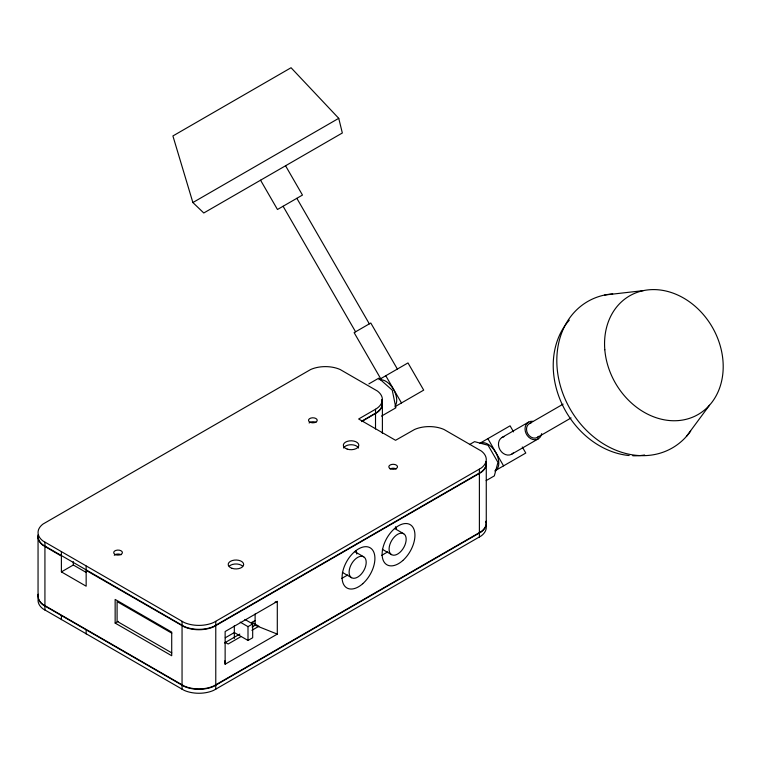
<?xml version="1.0" encoding="UTF-8"?>
<svg xmlns="http://www.w3.org/2000/svg" width="761" height="761" viewBox="0 0 761 761"><rect width="100%" height="100%" fill="white"/><g stroke="black" fill="none" stroke-linecap="round" stroke-linejoin="round"><path stroke-width="1.14" d="M686.374 436.5L709.499 405.233M375.515 409.256L377.389 408.02A24.181 13.964 0 0 0 377.389 391.021L340.129 369.504A24.181 13.964 0 0 0 310.678 369.504L43.044 524.025A24.181 13.964 0 0 0 43.044 541.023L184.191 622.508A24.181 13.964 0 0 0 213.632 622.508L481.275 467.996A24.181 13.964 0 0 0 481.275 450.997L444.005 429.48A24.181 13.964 0 0 0 414.564 429.48L395.558 440.296L358.65 418.997L375.515 409.256L375.515 413.204L361.627 421.223M375.515 413.204L377.389 411.967A24.181 13.964 0 0 0 381.565 399.848M361.627 421.613L377.389 412.357A24.181 13.964 0 0 0 381.565 400.248M38.259 534.65A24.181 13.964 0 0 0 43.044 544.971L184.191 626.455A24.181 13.964 0 0 0 213.632 626.455L481.275 471.934A24.181 13.964 0 0 0 486.06 461.613M38.259 535.04A24.181 13.964 0 0 0 43.044 545.361L61.394 556.101L61.394 571.892L86.155 586.189L86.155 570.408L184.191 626.855A24.181 13.964 0 0 0 213.632 626.855L481.275 472.334A24.181 13.964 0 0 0 486.06 462.013M38.259 594.227A24.181 13.964 0 0 0 43.044 604.548L184.191 686.032A24.181 13.964 0 0 0 213.632 686.032L481.275 531.52A24.181 13.964 0 0 0 486.06 521.199M38.259 594.617A24.181 13.964 0 0 0 43.044 604.938L184.191 686.432A24.181 13.964 0 0 0 213.632 686.432L481.275 531.91A24.181 13.964 0 0 0 486.06 521.589M38.259 598.565A24.181 13.964 0 0 0 43.044 608.886L184.191 690.379A24.181 13.964 0 0 0 213.632 690.379L481.275 535.858A24.181 13.964 0 0 0 486.06 525.537M192.875 202.54L338.74 118.326L291.054 67.739L172.909 135.953L192.875 202.54L203.777 212.985L342.336 132.985L338.74 118.326M368.866 383.886L378.75 378.179L392.248 390.146L395.863 407.82L381.508 416.105M378.911 379.71L407.991 362.921L423.696 390.127L394.864 406.774M61.394 571.892L73.313 565.004L86.193 572.434M115.149 623.088L171.71 655.744L171.71 632.087L115.149 599.43L115.149 623.088L118.126 621.366M469.442 444.605L474.569 441.646L488.067 445.261L497.951 462.374L494.336 475.882L486.136 480.61M480.01 443.187L510.079 425.827L513.57 431.877M501.994 437.47L528.572 422.127M529.418 423.592L563.111 404.139M537.39 437.404L571.083 417.951M511.658 454.212L538.236 438.869M494.736 470.954L525.784 453.033L522.293 446.983M277.299 601.409L225.132 631.525L225.132 664.229L277.299 634.113L277.299 601.409L275.073 602.103M225.313 637.756L234.331 632.553L248 640.448L252.681 637.737L252.681 623.934L244.871 619.425M252.062 624.676L252.062 622.308L255.125 620.548M240.181 622.127L248 626.636L252.681 623.934M224.485 642.94L239.801 634.103M252.053 627.026L255.116 625.257L277.299 634.113M241.161 636.5L228.148 644.015L225.218 642.322M251.872 630.317L258.902 626.255L252.062 622.308M341.594 578.512L347.739 574.964M381.575 555.435L387.72 551.887M604.681 295.021L643.33 290.626M394.426 528.391L403.672 533.727A12.081 6.973 -60 0 1 399.839 552.438A12.081 6.973 -60 0 1 389.375 546.398A12.081 6.973 -60 0 1 403.672 533.727M382.345 549.318L391.592 554.655M354.445 551.468L363.691 556.805A12.081 6.973 -60 0 1 359.858 575.525A12.081 6.973 -60 0 1 349.404 569.485A12.081 6.973 -60 0 1 363.691 556.805M342.364 572.396L351.611 577.732M171.767 633.162L117.089 601.599L117.089 621.328L171.767 652.89M487.868 438.65L503.573 465.856M285.556 165.774L302.469 195.063L277.47 209.503L260.557 180.205M397.366 369.056L370.788 323.016L354.122 332.643L380.7 378.683M296.847 198.317L369.332 323.863M385.779 375.744L401.485 402.95M283.092 206.25L355.577 331.806M224.856 660.776L225.132 664.229M486.269 463.83L486.269 523.016M479.392 469.233L479.392 473.171M479.392 473.57L479.392 532.757M479.392 533.147L479.392 537.095M382.393 403.863L382.393 433.456M375.515 413.594L375.515 428.985M255.116 613.975L255.116 625.257M248 626.636L248 640.448M234.331 625.647L234.331 638.469M215.772 621.423L215.772 625.371M215.772 625.77L215.772 684.957M215.772 685.347L215.772 689.295M182.05 621.423L182.05 625.371M182.05 625.77L182.05 684.957M182.05 685.347L182.05 689.295M86.155 566.06L86.155 570.008M86.155 629.984L86.155 633.932M73.313 561.618L73.313 565.004M61.394 551.763L61.394 555.711M61.394 615.687L61.394 619.635M44.928 542.26L44.928 546.208M44.928 546.598L44.928 605.785M44.928 606.175L44.928 610.122M38.05 536.866L38.05 596.044M690.684 431.087A84.566 69.051 60 0 1 569.903 408.619A84.566 69.051 60 0 1 612.7 293.898M644.624 455.002A80.343 65.598 60 0 1 632.781 455.763M629.185 455.535A80.343 65.598 60 0 1 561.238 402.322A80.343 65.598 60 0 1 569.295 320.162M538.712 436.329A7.971 6.507 60 0 1 527.763 433.751A7.971 6.507 60 0 1 531.016 422.983M541.651 433.627A9.665 7.895 60 0 1 532.71 439.449A9.665 7.895 60 0 1 525.033 428.928A9.665 7.895 60 0 1 532.633 421.28M513.266 452.909A9.665 7.895 60 0 1 499.987 449.789A9.665 7.895 60 0 1 503.925 436.738M480.134 443.397A15.467 8.932 60 0 1 495.601 452.319A15.467 8.932 60 0 1 495.601 470.184M380.31 379.787A15.467 8.932 60 0 1 393.513 389.413A15.467 8.932 60 0 1 395.254 405.661M343.62 448.039A7.734 4.461 0 0 1 351.087 444.728A7.734 4.461 0 0 1 358.555 448.039M309.099 422.992A4.347 2.511 0 0 1 315.939 422.469M229.251 566.194A7.734 4.461 0 0 1 242.645 566.194M114.283 555.283A4.347 2.511 0 0 1 121.123 554.759M390.089 468.976A4.347 2.511 0 0 1 396.234 468.976M395.482 526.774A14.497 8.371 -60 0 1 396.51 529.038M355.863 550.603A14.497 8.371 -60 0 1 356.785 554.046M604.805 349.727A68.5 55.934 60 0 0 698.132 414.488A68.5 55.934 60 0 0 688.705 301.289A68.5 55.934 60 0 0 604.805 349.727M310.688 422.479A4.347 2.511 0 0 0 317.213 420.3A4.347 2.511 0 0 0 310.688 418.122A4.347 2.511 0 0 0 310.688 422.479M232.076 568.343A7.734 4.461 0 0 0 243.672 564.481A7.734 4.461 0 0 0 232.076 560.61A7.734 4.461 0 0 0 232.076 568.343M347.225 449.114A7.734 4.461 0 0 0 358.821 445.242A7.734 4.461 0 0 0 347.225 441.38A7.734 4.461 0 0 0 347.225 449.114M390.089 468.586A4.347 2.511 0 0 0 397.356 467.454A4.347 2.511 0 0 0 392.029 464.381A4.347 2.511 0 0 0 390.089 468.586M115.872 554.759A4.347 2.511 0 0 0 122.397 552.591A4.347 2.511 0 0 0 115.872 550.412A4.347 2.511 0 0 0 115.872 554.759M362.75 583.706A23.191 13.394 -60 0 0 370.103 547.768A23.191 13.394 -60 0 0 342.659 572.101A23.191 13.394 -60 0 0 362.75 583.706M402.778 560.553A23.191 13.394 -60 0 0 410.131 524.614A23.191 13.394 -60 0 0 382.688 548.947A23.191 13.394 -60 0 0 402.778 560.553"/></g></svg>
